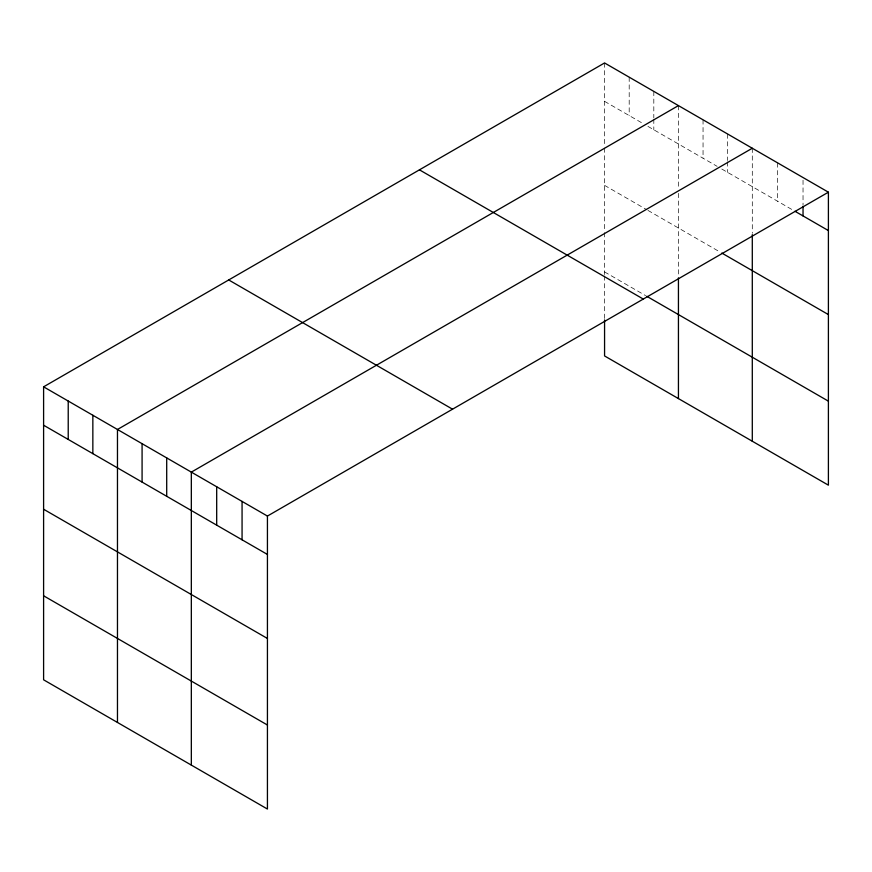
<?xml version="1.0" encoding="UTF-8"?>
<svg xmlns="http://www.w3.org/2000/svg" width="872" height="872" viewBox="0 0 872 872"><rect width="100%" height="100%" fill="white"/><g stroke="black" fill="none" stroke-linecap="round" stroke-linejoin="round"><path stroke-width="0.65" stroke-dasharray="4.36 3.27" d="M604.568 62.958L604.568 146.692M604.568 101.348L643.264 123.682M647.951 126.396L717.122 166.334M721.809 169.037L793.803 210.599M604.568 185.365L646.773 209.727M647.951 210.403L719.465 251.703M604.568 271.922L645.607 295.619M803.036 180.188L803.036 205.345M777.661 162.9L777.661 201.279M752.296 148.251L752.296 233.315M727.673 134.037L727.673 160.513M727.673 161.832L727.673 172.427M703.05 119.824L703.05 158.203M678.438 105.61L678.438 188.003M678.438 193.333L678.438 276.533M653.815 91.386L653.815 117.862M653.815 119.192L653.815 129.775M629.192 77.172L629.192 115.562M604.568 148.022L604.568 231.265M604.568 232.573L604.568 274.593M604.568 275.923L604.568 319.937"/><path stroke-width="1.31" d="M828.4 192.189L267.432 516.061L267.432 809.042L43.6 679.811L43.6 386.83L604.568 62.958L828.4 192.189L828.4 485.17L604.568 355.94L604.568 319.937M678.438 105.61L117.469 429.482L117.469 722.452M752.296 148.251L191.328 472.123L191.328 765.104M794.959 211.264L828.4 230.579M721.809 253.054L828.4 314.585M646.773 296.295L828.4 401.153M419.454 169.844L643.285 299.063M228.715 279.956L452.546 409.186M43.6 386.83L267.432 516.061M43.6 425.22L267.432 554.45M43.6 509.237L267.432 638.468M43.6 595.794L267.432 725.024M803.036 206.664L803.036 215.929M752.296 234.644L752.296 441.232M678.438 277.841L678.438 398.58M242.067 501.411L242.067 539.801M216.692 486.772L216.692 525.151M166.705 457.909L166.705 496.299M142.082 443.695L142.082 482.085M92.846 415.268L92.846 453.647M68.223 401.044L68.223 439.433"/></g></svg>
